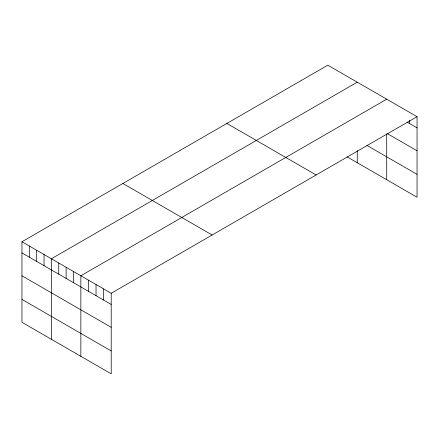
<?xml version="1.0" encoding="UTF-8"?>
<svg xmlns="http://www.w3.org/2000/svg" width="439" height="439" viewBox="0 0 439 439"><rect width="100%" height="100%" fill="white"/><g stroke="black" fill="none" stroke-linecap="round" stroke-linejoin="round"><path stroke-width="0.66" d="M21.95 241.752L111.204 293.285L111.204 373.825L21.95 322.297L21.95 241.752L327.796 65.175L417.05 116.703L417.05 197.248L347.057 156.838M357.253 82.181L51.401 258.758L51.401 339.303M386.704 99.181L80.858 275.763L80.858 356.303M111.204 293.285L417.05 116.703M407.129 122.141L417.05 127.864M387.286 133.577L417.05 150.764M366.878 145.386L417.05 174.349M226.87 123.447L316.118 174.974M122.882 183.48L212.13 235.013M21.95 252.913L111.204 304.446M21.95 275.813L111.204 327.34M21.95 299.398L111.204 350.931M409.461 120.204L409.461 123.485M386.704 133.895L386.704 179.727M357.253 150.637L357.253 162.721M103.615 288.9L103.615 300.067M96.031 284.521L96.031 295.683M88.442 280.142L88.442 291.304M73.494 271.511L73.494 282.672M66.13 267.258L66.13 278.425M58.766 263.01L58.766 274.172M44.043 254.505L44.043 265.666M36.678 250.257L36.678 261.419M29.314 246.005L29.314 257.166"/></g></svg>
